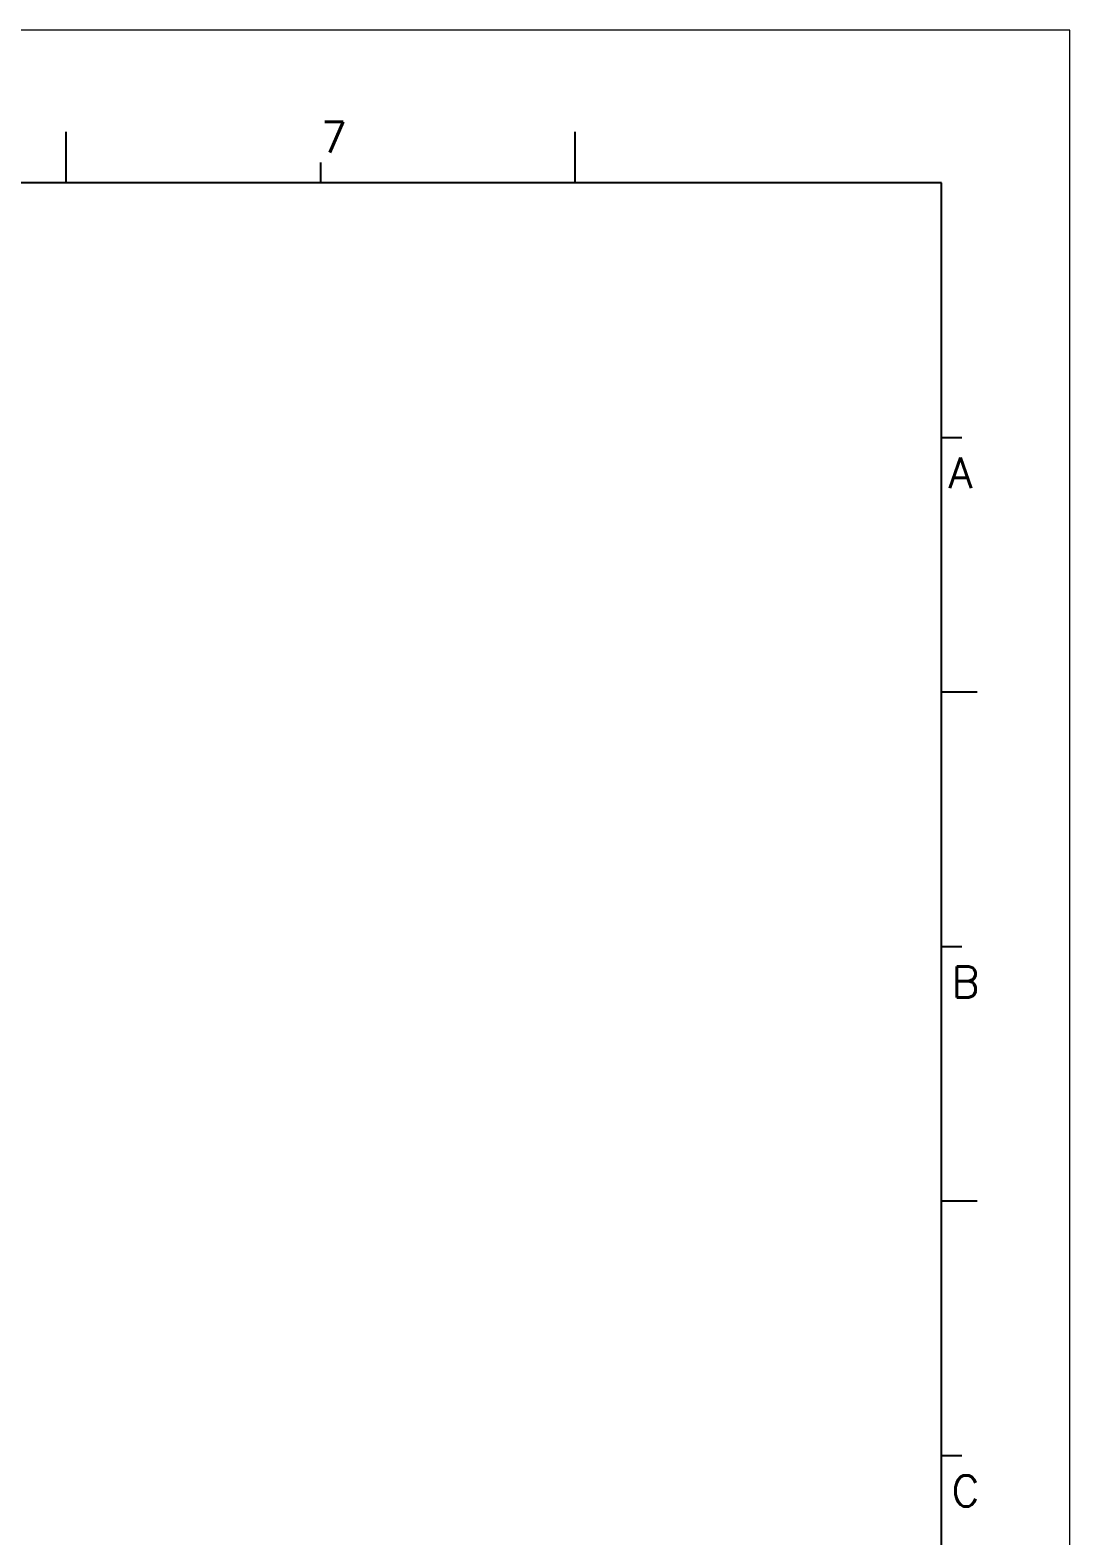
# Model space of a CAD drawing. Header units: millimetres. Extents: x 3175 to 3429, y -23 to 156.
# Drawn here: x 3365.6 to 3428.7, y 64.7 to 156 of the extents above; entities that cross this region are included whole.
import ezdxf

# ---------------------------------------------------------------- set-up
doc = ezdxf.new("R2010")
doc.units = ezdxf.units.MM
doc.header["$LTSCALE"] = 23.1
doc.linetypes.add('PHANTOM', pattern=[29.5, 9.5, -1.5, 3, -1.5, 3, -1.5, 9.5])
doc.layers.get('0').update_dxf_attribs({"linetype": 'CONTINUOUS'})
doc.layers.add('0PAPERF', color=2, linetype='PHANTOM', lineweight=0, plot=False)
doc.styles.add('SIMPLEX', font='SIMPLEX.SHX')

msp = doc.modelspace()

# ---------------------------------------------------------------- linework, layer by layer
for p, q in [((3367.844, 146.735), (3367.844, 149.823)), ((3398.719, 146.735), (3398.719, 149.823)), ((3383.282, 146.735), (3383.282, 147.97)), ((3420.949, 146.735), (3182.595, 146.735)), ((3420.949, -18.137), (3420.949, 146.735)), ((3420.949, 131.298), (3422.184, 131.298)), ((3420.949, 115.86), (3423.11, 115.86)), ((3420.949, 100.423), (3422.184, 100.423)), ((3420.949, 84.985), (3423.11, 84.985)), ((3420.949, 69.548), (3422.184, 69.548))]:
    msp.add_line(p, q)
at = {"layer": '0PAPERF'}
for p, q in [((3428.731, 156.001), (3175.493, 156.001)), ((3428.731, -23.077), (3428.731, 156.001))]:
    msp.add_line(p, q, dxfattribs=at)

# ---------------------------------------------------------------- texts
at = {"style": 'SIMPLEX'}
for s, height, p in [('7', 1.852, (3383.282, 148.588)), ('A', 1.877, (3421.371, 128.21)), ('B', 1.877, (3421.55, 97.335)), ('C', 1.877, (3421.55, 66.461))]:
    msp.add_text(s, height=height, dxfattribs=at).set_placement(p)

doc.saveas('drawing.dxf')
